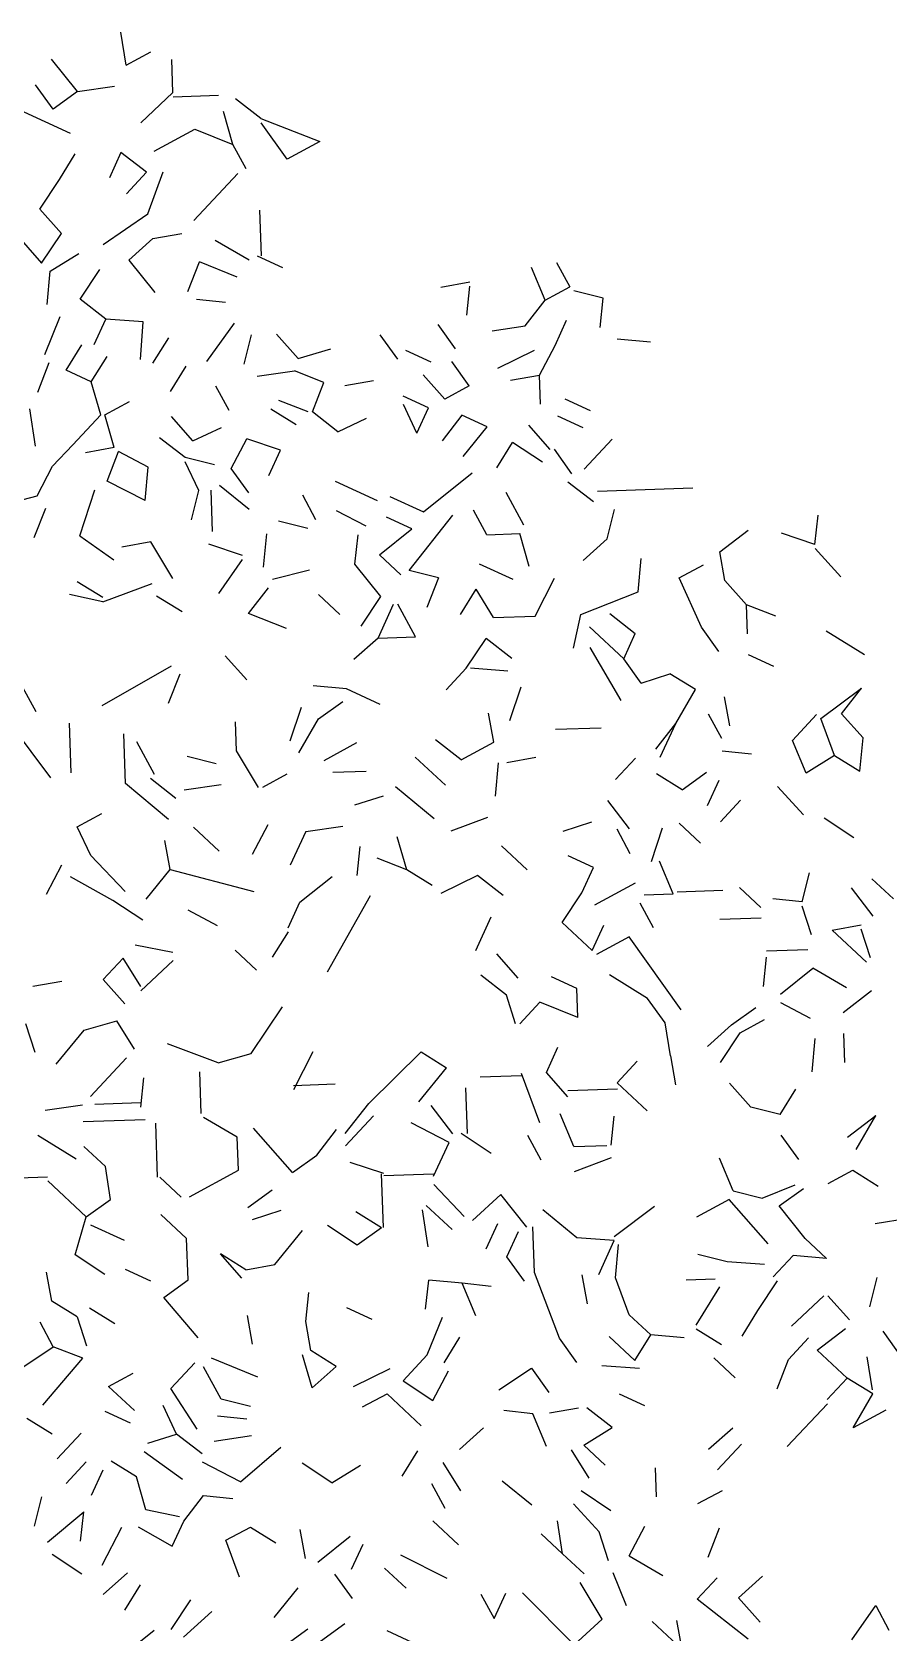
# Model space of a CAD drawing. Header units: inches. Extents: x -241 to -33, y 8 to 217.
# Drawn here: x -132.2 to -90.9, y 140.3 to 217.5 of the extents above; entities that cross this region are included whole.
import ezdxf

# ---------------------------------------------------------------- set-up
doc = ezdxf.new("R2010")
doc.units = ezdxf.units.IN
doc.header["$MEASUREMENT"] = 0
doc.layers.add('cben.net', color=7, linetype='Continuous')

# ---------------------------------------------------------------- blocks, each defined once
blk = doc.blocks.new('A$C18E60CC8')
at = {"layer": 'cben.net', "color": 3, "linetype": 'Continuous'}
for p, q in [((112.817, 207.761), (112.56, 209.352)), ((112.817, 207.761), (112.56, 209.352)), ((112.817, 207.761), (113.994, 208.4)), ((110.458, 206.479), (109.206, 208.039)), ((115.062, 206.435), (115.007, 208.035)), ((115.062, 206.435), (115.007, 208.035)), ((115.062, 206.435), (115.007, 208.035)), ((109.286, 205.638), (108.446, 206.812)), ((110.458, 206.479), (112.249, 206.739)), ((110.458, 206.479), (109.286, 205.638)), ((115.062, 206.435), (113.509, 204.981)), ((115.069, 206.235), (117.268, 206.31)), ((115.069, 206.235), (117.268, 206.31)), ((119.306, 205.177), (118.074, 206.136)), ((110.127, 204.468), (107.686, 205.585)), ((117.947, 203.932), (117.495, 205.518)), ((117.947, 203.932), (117.495, 205.518)), ((119.306, 205.177), (122.146, 204.073)), ((119.306, 205.177), (122.146, 204.073)), ((114.157, 203.604), (116.122, 204.67)), ((116.122, 204.67), (117.947, 203.932)), ((120.573, 203.22), (119.313, 204.977)), ((120.573, 203.22), (119.313, 204.977)), ((118.588, 202.753), (117.947, 203.932)), ((118.588, 202.753), (117.947, 203.932)), ((122.146, 204.073), (120.573, 203.22)), ((109.6, 202.247), (110.359, 203.476)), ((112.557, 203.549), (112, 202.328)), ((112.557, 203.549), (112, 202.328)), ((113.791, 202.592), (112.557, 203.549)), ((113.791, 202.592), (112.557, 203.549)), ((113.791, 202.592), (112.557, 203.549)), ((113.791, 202.592), (112.557, 203.549)), ((108.649, 200.815), (109.6, 202.247)), ((108.649, 200.815), (109.6, 202.247)), ((108.649, 200.815), (109.6, 202.247)), ((112.824, 201.557), (113.791, 202.592)), ((113.859, 200.59), (114.591, 202.617)), ((113.859, 200.59), (114.591, 202.617)), ((116.071, 200.266), (118.196, 202.538)), ((116.071, 200.266), (118.196, 202.538)), ((109.688, 199.649), (108.649, 200.815)), ((111.707, 199.118), (113.859, 200.59)), ((111.707, 199.118), (113.859, 200.59)), ((119.33, 198.574), (119.257, 200.773)), ((119.33, 198.574), (119.257, 200.773)), ((106.864, 200.354), (108.735, 198.217)), ((106.864, 200.354), (108.735, 198.217)), ((106.864, 200.354), (108.735, 198.217)), ((108.735, 198.217), (109.688, 199.649)), ((112.932, 198.358), (114.099, 199.398)), ((114.099, 199.398), (115.49, 199.645)), ((114.099, 199.398), (115.49, 199.645)), ((118.737, 198.354), (117.103, 199.301)), ((109.149, 197.829), (110.522, 198.677)), ((112.932, 198.358), (114.186, 196.8)), ((115.787, 196.855), (116.338, 198.274)), ((118.163, 197.536), (116.338, 198.274)), ((118.163, 197.536), (116.338, 198.274)), ((119.13, 198.569), (120.35, 198.008)), ((119.13, 198.569), (120.35, 198.008)), ((133.55, 198.254), (134.189, 197.076)), ((133.55, 198.254), (134.189, 197.076)), ((109.003, 196.225), (109.149, 197.829)), ((110.596, 196.479), (111.548, 197.911)), ((110.596, 196.479), (111.548, 197.911)), ((133.01, 196.436), (132.356, 198.014)), ((133.01, 196.436), (132.356, 198.014)), ((127.985, 197.065), (129.379, 197.313)), ((129.232, 195.707), (129.384, 197.113)), ((133.01, 196.436), (134.189, 197.076)), ((135.807, 196.529), (134.396, 196.882)), ((111.828, 195.52), (110.596, 196.479)), ((111.828, 195.52), (110.596, 196.479)), ((117.605, 196.315), (116.199, 196.469)), ((132.05, 195.203), (133.01, 196.436)), ((135.656, 195.123), (135.807, 196.529)), ((135.656, 195.123), (135.807, 196.529)), ((135.656, 195.123), (135.807, 196.529)), ((135.656, 195.123), (135.807, 196.529)), ((108.885, 193.819), (109.623, 195.646)), ((111.268, 194.299), (111.828, 195.52)), ((111.268, 194.299), (111.828, 195.52)), ((111.268, 194.299), (111.828, 195.52)), ((113.633, 195.381), (111.828, 195.52)), ((113.496, 193.574), (113.633, 195.381)), ((113.496, 193.574), (113.633, 195.381)), ((116.7, 193.482), (118.039, 195.33)), ((116.7, 193.482), (118.039, 195.33)), ((116.7, 193.482), (118.039, 195.33)), ((116.7, 193.482), (118.039, 195.33)), ((116.7, 193.482), (118.039, 195.33)), ((128.687, 194.086), (127.846, 195.26)), ((130.459, 194.947), (132.05, 195.203)), ((133.484, 194.249), (134.042, 195.471)), ((133.484, 194.249), (134.042, 195.471)), ((114.102, 193.394), (114.862, 194.623)), ((118.506, 193.345), (118.857, 194.756)), ((121.099, 193.63), (120.057, 194.799)), ((125.901, 193.594), (125.061, 194.766)), ((138.082, 194.405), (136.476, 194.551)), ((138.082, 194.405), (136.476, 194.551)), ((109.911, 193.054), (110.671, 194.279)), ((111.13, 192.493), (111.888, 193.722)), ((111.13, 192.493), (111.888, 193.722)), ((121.099, 193.63), (122.682, 194.086)), ((121.099, 193.63), (122.682, 194.086)), ((121.099, 193.63), (122.682, 194.086)), ((127.507, 193.449), (126.288, 194.006)), ((127.507, 193.449), (126.288, 194.006)), ((130.719, 193.156), (132.49, 194.017)), ((132.731, 192.825), (133.484, 194.249)), ((132.731, 192.825), (133.484, 194.249)), ((108.545, 192.008), (109.098, 193.425)), ((108.545, 192.008), (109.098, 193.425)), ((111.13, 192.493), (109.911, 193.054)), ((114.95, 192.025), (115.706, 193.25)), ((114.95, 192.025), (115.706, 193.25)), ((114.95, 192.025), (115.706, 193.25)), ((114.95, 192.025), (115.706, 193.25)), ((114.95, 192.025), (115.706, 193.25)), ((119.125, 192.764), (120.917, 193.026)), ((119.125, 192.764), (120.917, 193.026)), ((119.125, 192.764), (120.917, 193.026)), ((122.338, 192.473), (120.917, 193.026)), ((128.167, 191.669), (127.126, 192.834)), ((128.167, 191.669), (127.126, 192.834)), ((128.167, 191.669), (127.126, 192.834)), ((129.348, 192.308), (128.507, 193.482)), ((111.584, 190.908), (111.13, 192.493)), ((117.781, 191.116), (117.14, 192.297)), ((117.781, 191.116), (117.14, 192.297)), ((121.785, 191.052), (122.338, 192.473)), ((121.785, 191.052), (122.338, 192.473)), ((124.737, 192.554), (123.344, 192.307)), ((129.348, 192.308), (128.167, 191.669)), ((131.338, 192.578), (132.731, 192.825)), ((132.779, 191.424), (132.731, 192.825)), ((132.779, 191.424), (132.731, 192.825)), ((111.784, 190.915), (112.963, 191.556)), ((121.586, 191.047), (120.165, 191.6)), ((121.586, 191.047), (120.165, 191.6)), ((127.383, 191.243), (126.161, 191.801)), ((126.823, 190.023), (126.176, 191.4)), ((135.19, 191.105), (133.971, 191.664)), ((108.433, 189.402), (108.173, 191.193)), ((108.433, 189.402), (108.173, 191.193)), ((110.231, 189.463), (111.584, 190.908)), ((112.236, 189.331), (111.784, 190.915)), ((112.236, 189.331), (111.784, 190.915)), ((116.03, 189.659), (114.99, 190.823)), ((116.03, 189.659), (114.99, 190.823)), ((121.005, 190.428), (119.78, 191.184)), ((123.019, 190.095), (121.785, 191.052)), ((123.019, 190.095), (124.396, 190.741)), ((123.019, 190.095), (124.396, 190.741)), ((123.019, 190.095), (124.396, 190.741)), ((126.823, 190.023), (127.383, 191.243)), ((128.994, 190.897), (128.035, 189.662)), ((128.994, 190.897), (128.035, 189.662)), ((130.214, 190.336), (128.994, 190.897)), ((133.599, 190.853), (134.819, 190.292)), ((133.599, 190.853), (134.819, 190.292)), ((115.655, 188.846), (114.423, 189.803)), ((115.655, 188.846), (114.423, 189.803)), ((116.03, 189.659), (117.407, 190.305)), ((116.03, 189.659), (117.407, 190.305)), ((117.876, 188.318), (118.629, 189.747)), ((120.245, 189.199), (118.629, 189.747)), ((129.062, 188.899), (130.214, 190.336)), ((129.062, 188.899), (130.214, 190.336)), ((129.062, 188.899), (130.214, 190.336)), ((133.253, 189.24), (132.213, 190.404)), ((133.253, 189.24), (132.213, 190.404)), ((133.253, 189.24), (132.213, 190.404)), ((133.253, 189.24), (132.213, 190.404)), ((133.253, 189.24), (132.213, 190.404)), ((109.266, 188.43), (110.231, 189.463)), ((112.236, 189.331), (110.847, 189.082)), ((112.236, 189.331), (110.847, 189.082)), ((111.892, 187.718), (112.445, 189.137)), ((113.87, 188.386), (112.445, 189.137)), ((119.689, 187.982), (120.245, 189.199)), ((130.681, 188.351), (131.44, 189.578)), ((130.681, 188.351), (131.44, 189.578)), ((132.874, 188.626), (131.44, 189.578)), ((132.874, 188.626), (131.44, 189.578)), ((134.291, 188.073), (133.453, 189.247)), ((134.291, 188.073), (133.453, 189.247)), ((134.886, 188.295), (136.238, 189.739)), ((134.886, 188.295), (136.238, 189.739)), ((134.886, 188.295), (136.238, 189.739)), ((108.514, 187.002), (109.266, 188.43)), ((113.725, 186.779), (113.87, 188.386)), ((113.725, 186.779), (113.87, 188.386)), ((117.068, 188.494), (115.655, 188.846)), ((117.068, 188.494), (115.655, 188.846)), ((116.31, 187.266), (115.662, 188.646)), ((116.31, 187.266), (115.662, 188.646)), ((116.31, 187.266), (115.662, 188.646)), ((118.716, 187.147), (117.876, 188.318)), ((118.716, 187.147), (117.876, 188.318)), ((118.716, 187.147), (117.876, 188.318)), ((113.725, 186.779), (111.892, 187.718)), ((118.742, 186.348), (117.303, 187.5)), ((124.933, 186.757), (122.899, 187.689)), ((124.933, 186.757), (122.899, 187.689)), ((127.15, 186.233), (129.489, 188.112)), ((135.339, 186.709), (134.106, 187.667)), ((106.729, 186.542), (108.514, 187.002)), ((110.579, 185.072), (111.306, 187.297)), ((110.579, 185.072), (111.306, 187.297)), ((115.957, 185.854), (116.31, 187.266)), ((115.957, 185.854), (116.31, 187.266)), ((115.957, 185.854), (116.31, 187.266)), ((116.977, 185.288), (116.911, 187.286)), ((121.959, 185.856), (121.322, 187.035)), ((121.959, 185.856), (121.322, 187.035)), ((121.959, 185.856), (121.322, 187.035)), ((121.959, 185.856), (121.322, 187.035)), ((121.959, 185.856), (121.322, 187.035)), ((125.524, 186.978), (127.15, 186.233)), ((131.975, 185.594), (131.122, 187.167)), ((140.12, 187.37), (135.524, 187.214)), ((140.12, 187.37), (135.524, 187.214)), ((140.12, 187.37), (135.524, 187.214)), ((108.382, 184.997), (108.935, 186.418)), ((108.382, 184.997), (108.935, 186.418)), ((108.382, 184.997), (108.935, 186.418)), ((108.382, 184.997), (108.935, 186.418)), ((124.373, 185.537), (122.946, 186.29)), ((124.373, 185.537), (122.946, 186.29)), ((126.577, 185.413), (125.358, 185.971)), ((126.577, 185.413), (125.358, 185.971)), ((126.577, 185.413), (125.358, 185.971)), ((126.445, 183.406), (128.557, 186.079)), ((126.445, 183.406), (128.557, 186.079)), ((126.445, 183.406), (128.557, 186.079)), ((126.445, 183.406), (128.557, 186.079)), ((126.445, 183.406), (128.557, 186.079)), ((126.445, 183.406), (128.557, 186.079)), ((130.19, 185.132), (129.549, 186.313)), ((136, 184.929), (136.353, 186.341)), ((146.014, 184.667), (146.168, 186.074)), ((119.436, 183.571), (119.583, 185.176)), ((120.161, 185.795), (121.575, 185.444)), ((123.832, 183.719), (123.988, 185.123)), ((123.832, 183.719), (123.988, 185.123)), ((125.021, 184.158), (126.577, 185.413)), ((125.021, 184.158), (126.577, 185.413)), ((125.021, 184.158), (126.577, 185.413)), ((130.19, 185.132), (131.788, 185.187)), ((132.242, 183.602), (131.788, 185.187)), ((141.423, 184.312), (142.789, 185.359)), ((141.423, 184.312), (142.789, 185.359)), ((141.423, 184.312), (142.789, 185.359)), ((146.014, 184.667), (144.395, 185.213)), ((110.579, 185.072), (112.22, 183.928)), ((110.579, 185.072), (112.22, 183.928)), ((113.992, 184.786), (112.601, 184.539)), ((113.992, 184.786), (112.601, 184.539)), ((115.052, 183.021), (113.992, 184.786)), ((118.416, 184.136), (116.797, 184.68)), ((118.416, 184.136), (116.797, 184.68)), ((134.835, 183.891), (136, 184.929)), ((147.268, 183.109), (146.021, 184.468)), ((147.268, 183.109), (146.021, 184.468)), ((117.279, 182.296), (118.423, 183.935)), ((117.279, 182.296), (118.423, 183.935)), ((125.089, 182.159), (123.832, 183.719)), ((126.053, 183.193), (125.021, 184.158)), ((131.464, 182.975), (129.836, 183.721)), ((131.464, 182.975), (129.836, 183.721)), ((131.464, 182.975), (129.836, 183.721)), ((131.464, 182.975), (129.836, 183.721)), ((137.487, 182.379), (137.633, 183.984)), ((139.466, 183.047), (140.643, 183.686)), ((141.671, 182.919), (141.423, 184.312)), ((141.671, 182.919), (141.423, 184.312)), ((141.671, 182.919), (141.423, 184.312)), ((141.671, 182.919), (141.423, 184.312)), ((111.68, 182.108), (110.455, 182.866)), ((119.857, 182.983), (121.642, 183.444)), ((119.857, 182.983), (121.642, 183.444)), ((127.859, 183.054), (126.445, 183.406)), ((127.859, 183.054), (127.306, 181.633)), ((127.859, 183.054), (127.306, 181.633)), ((132.523, 181.21), (133.462, 183.043)), ((140.546, 180.681), (139.466, 183.047)), ((140.546, 180.681), (139.466, 183.047)), ((140.546, 180.681), (139.466, 183.047)), ((142.712, 181.754), (141.671, 182.919)), ((111.687, 181.906), (110.076, 182.254)), ((111.687, 181.906), (110.076, 182.254)), ((111.687, 181.906), (114.06, 182.787)), ((114.28, 182.195), (115.507, 181.437)), ((114.28, 182.195), (115.507, 181.437)), ((118.711, 181.344), (119.67, 182.578)), ((123.115, 181.293), (122.082, 182.258)), ((124.136, 180.727), (125.089, 182.159)), ((128.919, 181.289), (129.677, 182.514)), ((130.525, 181.143), (129.677, 182.514)), ((130.525, 181.143), (129.677, 182.514)), ((134.724, 181.285), (137.487, 182.379)), ((120.536, 180.606), (118.711, 181.344)), ((124.953, 180.154), (125.7, 181.782)), ((126.753, 180.214), (125.901, 181.787)), ((134.376, 179.672), (134.724, 181.285)), ((136.121, 181.333), (137.353, 180.374)), ((136.121, 181.333), (137.353, 180.374)), ((144.13, 181.201), (142.712, 181.754)), ((142.758, 180.355), (142.712, 181.754)), ((130.525, 181.143), (132.523, 181.21)), ((130.525, 181.143), (132.523, 181.21)), ((136.796, 179.152), (135.143, 180.698)), ((141.387, 179.507), (140.546, 180.681)), ((124.953, 180.154), (123.788, 179.116)), ((124.953, 180.154), (126.753, 180.214)), ((124.953, 180.154), (126.753, 180.214)), ((124.953, 180.154), (126.753, 180.214)), ((129.207, 178.696), (130.159, 180.13)), ((131.393, 179.171), (130.159, 180.13)), ((136.796, 179.152), (137.353, 180.374)), ((148.396, 179.344), (146.556, 180.483)), ((148.396, 179.344), (146.556, 180.483)), ((118.619, 178.14), (117.579, 179.304)), ((118.619, 178.14), (117.579, 179.304)), ((136.664, 177.147), (135.176, 179.7)), ((137.637, 177.98), (136.796, 179.152)), ((142.793, 179.355), (144.011, 178.797)), ((142.793, 179.355), (144.011, 178.797)), ((111.656, 176.904), (114.994, 178.817)), ((111.656, 176.904), (114.994, 178.817)), ((114.855, 177.012), (115.408, 178.431)), ((128.24, 177.664), (129.207, 178.696)), ((131.212, 178.564), (129.406, 178.704)), ((131.212, 178.564), (129.406, 178.704)), ((137.637, 177.98), (139.021, 178.427)), ((137.637, 177.98), (139.021, 178.427)), ((140.248, 177.667), (139.021, 178.427)), ((140.248, 177.667), (139.021, 178.427)), ((108.466, 176.594), (107.825, 177.775)), ((123.437, 177.702), (121.831, 177.847)), ((123.437, 177.702), (121.831, 177.847)), ((125.061, 176.955), (123.437, 177.702)), ((131.838, 177.784), (131.292, 176.166)), ((139.303, 176.038), (140.248, 177.667)), ((139.303, 176.038), (140.248, 177.667)), ((146.298, 176.274), (148.25, 177.739)), ((147.292, 176.506), (148.25, 177.739)), ((120.718, 175.208), (121.265, 176.827)), ((122.086, 176.254), (123.256, 177.094)), ((141.907, 175.922), (141.66, 177.316)), ((141.907, 175.922), (141.66, 177.316)), ((109.173, 173.417), (107.285, 175.955)), ((110.165, 173.652), (110.085, 176.05)), ((110.165, 173.652), (110.085, 176.05)), ((110.165, 173.652), (110.085, 176.05)), ((118.134, 174.721), (118.087, 176.118)), ((118.134, 174.721), (118.087, 176.118)), ((121.139, 174.622), (122.086, 176.254)), ((130.529, 175.139), (130.28, 176.53)), ((130.529, 175.139), (130.28, 176.53)), ((138.342, 174.802), (139.303, 176.038)), ((138.342, 174.802), (139.303, 176.038)), ((138.342, 174.802), (139.303, 176.038)), ((138.558, 174.41), (139.303, 176.038)), ((138.558, 174.41), (139.303, 176.038)), ((138.558, 174.41), (139.303, 176.038)), ((141.528, 175.311), (140.887, 176.49)), ((141.528, 175.311), (140.887, 176.49)), ((141.528, 175.311), (140.887, 176.49)), ((144.933, 175.225), (146.091, 176.466)), ((146.959, 174.494), (146.298, 176.274)), ((146.959, 174.494), (146.298, 176.274)), ((148.332, 175.34), (147.292, 176.506)), ((112.784, 173.139), (112.703, 175.538)), ((114.17, 173.586), (113.317, 175.159)), ((122.351, 174.261), (123.924, 175.117)), ((128.956, 174.285), (127.722, 175.245)), ((128.956, 174.285), (130.529, 175.139)), ((135.707, 175.814), (133.51, 175.741)), ((135.707, 175.814), (133.51, 175.741)), ((145.587, 173.648), (144.933, 175.225)), ((148.184, 173.736), (148.332, 175.34)), ((148.184, 173.736), (148.332, 175.34)), ((148.184, 173.736), (148.332, 175.34)), ((148.184, 173.736), (148.332, 175.34)), ((148.184, 173.736), (148.332, 175.34)), ((117.155, 174.088), (115.743, 174.441)), ((119.194, 172.956), (118.134, 174.721)), ((119.194, 172.956), (118.134, 174.721)), ((128.196, 173.06), (126.749, 174.412)), ((131.16, 174.161), (132.554, 174.408)), ((131.16, 174.161), (132.554, 174.408)), ((136.392, 173.337), (137.357, 174.37)), ((142.954, 174.558), (141.548, 174.71)), ((146.959, 174.494), (145.587, 173.648)), ((146.959, 174.494), (145.587, 173.648)), ((146.959, 174.494), (148.184, 173.736)), ((146.959, 174.494), (148.184, 173.736)), ((119.394, 172.963), (120.573, 173.604)), ((119.394, 172.963), (120.573, 173.604)), ((119.394, 172.963), (120.573, 173.604)), ((124.373, 173.732), (122.772, 173.677)), ((124.373, 173.732), (122.772, 173.677)), ((130.616, 172.54), (130.761, 174.146)), ((130.616, 172.54), (130.761, 174.146)), ((139.611, 172.844), (138.382, 173.604)), ((139.611, 172.844), (138.382, 173.604)), ((139.611, 172.844), (140.782, 173.685)), ((139.611, 172.844), (140.782, 173.685)), ((114.846, 171.407), (112.784, 173.139)), ((114.846, 171.407), (112.784, 173.139)), ((115.21, 172.419), (113.978, 173.381)), ((115.598, 172.835), (117.389, 173.095)), ((115.598, 172.835), (117.389, 173.095)), ((127.65, 171.44), (125.797, 172.98)), ((127.65, 171.44), (125.797, 172.98)), ((140.836, 172.086), (141.396, 173.304)), ((140.836, 172.086), (141.396, 173.304)), ((145.453, 171.641), (144.207, 173)), ((123.825, 172.112), (125.211, 172.559)), ((137.073, 170.958), (136.025, 172.324)), ((141.464, 171.306), (142.429, 172.339)), ((110.455, 171.059), (111.632, 171.7)), ((128.47, 170.867), (130.248, 171.528)), ((128.47, 170.867), (130.248, 171.528)), ((133.874, 170.85), (135.26, 171.297)), ((140.497, 170.273), (139.464, 171.238)), ((140.497, 170.273), (139.464, 171.238)), ((140.497, 170.273), (139.464, 171.238)), ((147.892, 170.522), (146.459, 171.475)), ((111.099, 169.68), (110.455, 171.059)), ((111.099, 169.68), (110.455, 171.059)), ((116.058, 171.048), (117.296, 169.889)), ((116.058, 171.048), (117.296, 169.889)), ((116.058, 171.048), (117.296, 169.889)), ((118.903, 169.744), (119.654, 171.171)), ((121.467, 170.83), (120.721, 169.206)), ((121.467, 170.83), (120.721, 169.206)), ((121.467, 170.83), (120.721, 169.206)), ((121.467, 170.83), (123.259, 171.092)), ((126.334, 168.994), (125.878, 170.579)), ((137.113, 169.759), (136.472, 170.938)), ((138.126, 169.393), (138.671, 171.011)), ((138.126, 169.393), (138.671, 171.011)), ((138.126, 169.393), (138.671, 171.011)), ((138.126, 169.393), (138.671, 171.011)), ((138.126, 169.393), (138.671, 171.011)), ((138.126, 169.393), (138.671, 171.011)), ((114.926, 169.01), (114.677, 170.402)), ((114.926, 169.01), (114.677, 170.402)), ((123.94, 168.713), (124.092, 170.118)), ((123.94, 168.713), (124.092, 170.118)), ((132.136, 168.99), (130.897, 170.149)), ((132.136, 168.99), (130.897, 170.149)), ((108.962, 167.807), (109.715, 169.233)), ((112.76, 167.935), (111.099, 169.68)), ((112.76, 167.935), (111.099, 169.68)), ((112.76, 167.935), (111.099, 169.68)), ((112.76, 167.935), (111.099, 169.68)), ((113.773, 167.569), (114.926, 169.01)), ((114.926, 169.01), (118.964, 167.944)), ((126.334, 168.994), (124.913, 169.547)), ((126.334, 168.994), (124.913, 169.547)), ((126.334, 168.994), (124.913, 169.547)), ((127.559, 168.235), (126.334, 168.994)), ((135.335, 169.098), (134.114, 169.658)), ((134.775, 167.88), (135.335, 169.098)), ((134.775, 167.88), (135.335, 169.098)), ((139.178, 167.827), (138.525, 169.406)), ((112.174, 167.516), (110.134, 168.647)), ((121.183, 167.421), (122.739, 168.673)), ((121.183, 167.421), (122.739, 168.673)), ((129.743, 168.71), (127.971, 167.849)), ((129.743, 168.71), (127.971, 167.849)), ((130.977, 167.75), (129.743, 168.71)), ((130.977, 167.75), (129.743, 168.71)), ((135.396, 167.3), (137.36, 168.365)), ((145.395, 167.437), (145.748, 168.849)), ((145.395, 167.437), (145.748, 168.849)), ((149.793, 167.585), (148.76, 168.552)), ((113.606, 166.564), (112.174, 167.516)), ((113.606, 166.564), (112.174, 167.516)), ((120.623, 166.199), (121.183, 167.421)), ((120.623, 166.199), (121.183, 167.421)), ((124.574, 167.734), (122.496, 164.063)), ((124.574, 167.734), (122.496, 164.063)), ((133.823, 166.447), (134.775, 167.88)), ((133.823, 166.447), (134.775, 167.88)), ((137.78, 167.78), (139.178, 167.827)), ((137.78, 167.78), (139.178, 167.827)), ((139.374, 167.933), (141.575, 168.008)), ((143.405, 167.168), (142.37, 168.137)), ((143.405, 167.168), (142.37, 168.137)), ((143.405, 167.168), (142.37, 168.137)), ((145.395, 167.437), (143.989, 167.589)), ((148.821, 166.752), (147.773, 168.116)), ((117.219, 166.284), (115.792, 167.036)), ((129.664, 165.104), (130.411, 166.73)), ((129.664, 165.104), (130.411, 166.73)), ((129.664, 165.104), (130.411, 166.73)), ((129.664, 165.104), (130.411, 166.73)), ((129.664, 165.104), (130.411, 166.73)), ((129.664, 165.104), (130.411, 166.73)), ((138.234, 166.196), (137.593, 167.373)), ((138.234, 166.196), (137.593, 167.373)), ((138.234, 166.196), (137.593, 167.373)), ((141.422, 166.602), (143.421, 166.67)), ((141.422, 166.602), (143.421, 166.67)), ((145.851, 165.851), (145.402, 167.236)), ((145.851, 165.851), (145.402, 167.236)), ((119.87, 164.775), (120.63, 166)), ((119.87, 164.775), (120.63, 166)), ((135.269, 165.093), (133.823, 166.447)), ((135.269, 165.093), (133.823, 166.447)), ((135.269, 165.093), (133.823, 166.447)), ((135.269, 165.093), (133.823, 166.447)), ((135.269, 165.093), (133.823, 166.447)), ((135.269, 165.093), (135.828, 166.313)), ((135.269, 165.093), (135.828, 166.313)), ((135.269, 165.093), (135.828, 166.313)), ((146.843, 166.084), (148.235, 166.331)), ((146.843, 166.084), (148.235, 166.331)), ((148.495, 164.539), (146.843, 166.084)), ((148.495, 164.539), (146.843, 166.084)), ((148.689, 164.745), (148.24, 166.132)), ((148.689, 164.745), (148.24, 166.132)), ((148.689, 164.745), (148.24, 166.132)), ((148.689, 164.745), (148.24, 166.132)), ((115.062, 165.011), (113.249, 165.352)), ((119.092, 164.147), (118.059, 165.114)), ((137.049, 165.754), (135.476, 164.901)), ((137.049, 165.754), (135.476, 164.901)), ((138.726, 163.409), (137.049, 165.754)), ((143.674, 165.079), (145.673, 165.146)), ((111.703, 163.698), (112.668, 164.731)), ((111.703, 163.698), (112.668, 164.731)), ((111.703, 163.698), (112.668, 164.731)), ((113.516, 163.358), (112.668, 164.731)), ((113.516, 163.358), (112.668, 164.731)), ((113.522, 163.158), (115.074, 164.612)), ((113.522, 163.158), (115.074, 164.612)), ((113.522, 163.158), (115.074, 164.612)), ((131.711, 163.773), (130.671, 164.938)), ((131.711, 163.773), (130.671, 164.938)), ((131.711, 163.773), (130.671, 164.938)), ((143.533, 163.372), (143.685, 164.778)), ((143.533, 163.372), (143.685, 164.778)), ((143.533, 163.372), (143.685, 164.778)), ((108.311, 163.381), (109.704, 163.63)), ((112.744, 162.532), (111.703, 163.698)), ((131.14, 162.953), (129.904, 163.912)), ((131.14, 162.953), (129.904, 163.912)), ((134.531, 163.268), (133.31, 163.826)), ((137.948, 162.783), (136.108, 163.922)), ((144.346, 162.999), (145.904, 164.253)), ((144.346, 162.999), (145.904, 164.253)), ((147.535, 163.306), (145.904, 164.253)), ((147.535, 163.306), (145.904, 164.253)), ((147.535, 163.306), (145.904, 164.253)), ((131.585, 161.567), (131.14, 162.953)), ((131.585, 161.567), (131.14, 162.953)), ((134.579, 161.869), (134.531, 163.268)), ((134.579, 161.869), (134.531, 163.268)), ((134.579, 161.869), (134.531, 163.268)), ((138.788, 161.611), (137.948, 162.783)), ((139.567, 162.237), (138.726, 163.409)), ((139.567, 162.237), (138.726, 163.409)), ((148.742, 163.149), (147.376, 162.1)), ((148.742, 163.149), (147.376, 162.1)), ((148.742, 163.149), (147.376, 162.1)), ((148.742, 163.149), (147.376, 162.1)), ((148.742, 163.149), (147.376, 162.1)), ((148.742, 163.149), (147.376, 162.1)), ((148.742, 163.149), (147.376, 162.1)), ((148.742, 163.149), (147.376, 162.1)), ((118.828, 160.135), (120.353, 162.389)), ((131.785, 161.572), (132.751, 162.609)), ((131.785, 161.572), (132.751, 162.609)), ((134.579, 161.869), (132.751, 162.609)), ((134.579, 161.869), (132.751, 162.609)), ((141.993, 161.519), (143.165, 162.358)), ((141.993, 161.519), (143.165, 162.358)), ((144.359, 162.599), (145.783, 161.847)), ((144.359, 162.599), (145.783, 161.847)), ((144.359, 162.599), (145.783, 161.847)), ((108.419, 160.184), (107.972, 161.569)), ((109.438, 159.619), (110.784, 161.265)), ((109.438, 159.619), (110.784, 161.265)), ((110.784, 161.265), (112.368, 161.719)), ((110.784, 161.265), (112.368, 161.719)), ((113.216, 160.347), (112.368, 161.719)), ((113.216, 160.347), (112.368, 161.719)), ((139.043, 160.018), (138.788, 161.611)), ((140.828, 160.479), (141.993, 161.519)), ((142.407, 161.133), (143.586, 161.772)), ((142.407, 161.133), (143.586, 161.772)), ((142.407, 161.133), (143.586, 161.772)), ((142.407, 161.133), (143.586, 161.772)), ((117.241, 159.683), (114.809, 160.6)), ((117.241, 159.683), (114.809, 160.6)), ((133.066, 159.216), (133.625, 160.435)), ((141.454, 159.699), (142.407, 161.133)), ((141.454, 159.699), (142.407, 161.133)), ((145.871, 159.247), (146.019, 160.854)), ((145.871, 159.247), (146.019, 160.854)), ((145.871, 159.247), (146.019, 160.854)), ((145.871, 159.247), (146.019, 160.854)), ((147.458, 159.703), (147.411, 161.1)), ((147.458, 159.703), (147.411, 161.1)), ((147.458, 159.703), (147.411, 161.1)), ((147.458, 159.703), (147.411, 161.1)), ((111.092, 158.073), (112.83, 159.933)), ((111.092, 158.073), (112.83, 159.933)), ((117.241, 159.683), (118.828, 160.135)), ((120.886, 158.405), (121.826, 160.236)), ((124.512, 157.725), (127.029, 160.212)), ((124.512, 157.725), (127.029, 160.212)), ((127.029, 160.212), (128.254, 159.454)), ((127.029, 160.212), (128.254, 159.454)), ((136.485, 158.73), (137.45, 159.763)), ((139.043, 160.018), (139.29, 158.626)), ((139.043, 160.018), (139.29, 158.626)), ((139.043, 160.018), (139.29, 158.626)), ((139.043, 160.018), (139.29, 158.626)), ((139.043, 160.018), (139.29, 158.626)), ((139.043, 160.018), (139.29, 158.626)), ((139.043, 160.018), (139.29, 158.626)), ((113.513, 157.555), (113.665, 158.961)), ((113.513, 157.555), (113.665, 158.961)), ((116.422, 157.253), (116.354, 159.25)), ((116.422, 157.253), (116.354, 159.25)), ((126.91, 157.806), (128.254, 159.454)), ((129.871, 159.007), (131.869, 159.075)), ((129.871, 159.007), (131.869, 159.075)), ((129.871, 159.007), (131.869, 159.075)), ((132.746, 156.804), (131.865, 159.175)), ((132.746, 156.804), (131.865, 159.175)), ((134.106, 158.049), (133.066, 159.216)), ((120.879, 158.604), (122.878, 158.672)), ((120.879, 158.604), (122.878, 158.672)), ((129.263, 156.286), (129.188, 158.485)), ((134.095, 158.35), (136.496, 158.43)), ((134.095, 158.35), (136.496, 158.43)), ((134.095, 158.35), (136.496, 158.43)), ((136.485, 158.73), (137.93, 157.379)), ((136.485, 158.73), (137.93, 157.379)), ((142.928, 157.549), (141.888, 158.714)), ((142.928, 157.549), (141.888, 158.714)), ((142.928, 157.549), (141.888, 158.714)), ((144.342, 157.196), (145.098, 158.421)), ((108.913, 157.401), (110.706, 157.661)), ((113.505, 157.755), (111.306, 157.681)), ((113.505, 157.755), (111.306, 157.681)), ((123.36, 156.286), (124.512, 157.725)), ((128.564, 156.262), (127.516, 157.628)), ((144.342, 157.196), (142.928, 157.549)), ((110.731, 156.861), (113.732, 156.962)), ((114.326, 154.18), (114.238, 156.779)), ((114.326, 154.18), (114.238, 156.779)), ((118.163, 156.112), (116.53, 157.057)), ((118.163, 156.112), (116.53, 157.057)), ((118.163, 156.112), (116.53, 157.057)), ((123.38, 155.687), (124.731, 157.134)), ((128.375, 155.856), (126.544, 156.793)), ((128.375, 155.856), (126.544, 156.793)), ((128.375, 155.856), (126.544, 156.793)), ((128.375, 155.856), (126.544, 156.793)), ((128.375, 155.856), (126.544, 156.793)), ((128.375, 155.856), (126.544, 156.793)), ((128.375, 155.856), (126.544, 156.793)), ((134.387, 155.66), (133.733, 157.238)), ((136.185, 155.72), (136.339, 157.125)), ((147.579, 156.105), (148.945, 157.15)), ((148, 155.517), (148.945, 157.15)), ((148, 155.517), (148.945, 157.15)), ((110.394, 155.048), (108.554, 156.187)), ((110.394, 155.048), (108.554, 156.187)), ((110.394, 155.048), (108.554, 156.187)), ((118.217, 154.512), (118.163, 156.112)), ((118.217, 154.512), (118.163, 156.112)), ((118.217, 154.512), (118.163, 156.112)), ((120.822, 154.4), (118.949, 156.537)), ((121.994, 155.24), (122.952, 156.473)), ((121.994, 155.24), (122.952, 156.473)), ((127.63, 154.23), (128.375, 155.856)), ((127.63, 154.23), (128.375, 155.856)), ((130.397, 155.323), (128.963, 156.277)), ((130.397, 155.323), (128.963, 156.277)), ((130.397, 155.323), (128.963, 156.277)), ((132.808, 155.004), (132.169, 156.183)), ((132.808, 155.004), (132.169, 156.183)), ((144.375, 156.196), (145.214, 155.024)), ((111.808, 154.695), (110.773, 155.662)), ((120.822, 154.4), (121.994, 155.24)), ((120.822, 154.4), (121.994, 155.24)), ((134.387, 155.66), (135.985, 155.713)), ((134.387, 155.66), (135.985, 155.713)), ((134.427, 154.459), (136.205, 155.12)), ((134.427, 154.459), (136.205, 155.12)), ((142.064, 153.516), (141.411, 155.096)), ((142.064, 153.516), (141.411, 155.096)), ((112.061, 153.104), (111.808, 154.695)), ((115.858, 153.232), (118.217, 154.512)), ((125.226, 154.349), (123.607, 154.894)), ((125.226, 154.349), (123.607, 154.894)), ((125.213, 151.747), (125.125, 154.345)), ((125.213, 151.747), (125.125, 154.345)), ((125.213, 151.747), (125.125, 154.345)), ((125.213, 151.747), (125.125, 154.345)), ((125.213, 151.747), (125.125, 154.345)), ((125.213, 151.747), (125.125, 154.345)), ((127.626, 154.33), (125.229, 154.248)), ((127.626, 154.33), (125.229, 154.248)), ((146.655, 153.871), (147.832, 154.512)), ((147.832, 154.512), (149.061, 153.752)), ((147.832, 154.512), (149.061, 153.752)), ((107.622, 154.155), (109.021, 154.202)), ((110.887, 152.263), (109.028, 154.003)), ((115.459, 153.219), (114.426, 154.184)), ((115.459, 153.219), (114.426, 154.184)), ((115.459, 153.219), (114.426, 154.184)), ((118.676, 152.726), (119.85, 153.567)), ((129.099, 152.278), (127.645, 153.831)), ((142.064, 153.516), (143.476, 153.164)), ((142.064, 153.516), (143.476, 153.164)), ((142.064, 153.516), (143.476, 153.164)), ((142.064, 153.516), (143.476, 153.164)), ((143.476, 153.164), (145.054, 153.818)), ((143.476, 153.164), (145.054, 153.818)), ((143.476, 153.164), (145.054, 153.818)), ((144.289, 152.791), (145.463, 153.631)), ((144.289, 152.791), (145.463, 153.631)), ((110.887, 152.263), (112.061, 153.104)), ((110.887, 152.263), (112.061, 153.104)), ((110.887, 152.263), (112.061, 153.104)), ((128.518, 151.657), (127.278, 152.818)), ((129.505, 152.091), (130.864, 153.338)), ((129.505, 152.091), (130.864, 153.338)), ((129.505, 152.091), (130.864, 153.338)), ((132.116, 151.778), (130.864, 153.338)), ((136.335, 151.322), (138.285, 152.789)), ((141.877, 153.111), (140.306, 152.258)), ((141.877, 153.111), (140.306, 152.258)), ((143.751, 150.972), (141.877, 153.111)), ((145.543, 151.232), (144.289, 152.791)), ((145.543, 151.232), (144.289, 152.791)), ((145.543, 151.232), (144.289, 152.791)), ((110.35, 150.445), (110.887, 152.263)), ((110.35, 150.445), (110.887, 152.263)), ((115.726, 151.225), (114.487, 152.386)), ((115.726, 151.225), (114.487, 152.386)), ((118.896, 152.133), (120.282, 152.582)), ((125.114, 151.743), (123.887, 152.503)), ((125.114, 151.743), (123.887, 152.503)), ((125.114, 151.743), (123.887, 152.503)), ((125.114, 151.743), (123.887, 152.503)), ((127.086, 152.611), (127.346, 150.818)), ((127.086, 152.611), (127.346, 150.818)), ((127.086, 152.611), (127.346, 150.818)), ((127.086, 152.611), (127.346, 150.818)), ((127.086, 152.611), (127.346, 150.818)), ((134.535, 151.262), (132.889, 152.606)), ((134.535, 151.262), (132.889, 152.606)), ((134.535, 151.262), (132.889, 152.606)), ((134.535, 151.262), (132.889, 152.606)), ((148.92, 151.946), (150.513, 152.201)), ((148.92, 151.946), (150.513, 152.201)), ((112.727, 151.124), (111.103, 151.87)), ((115.794, 149.227), (115.726, 151.225)), ((119.971, 149.969), (121.315, 151.615)), ((119.971, 149.969), (121.315, 151.615)), ((119.971, 149.969), (121.315, 151.615)), ((123.94, 150.905), (122.509, 151.855)), ((123.94, 150.905), (122.509, 151.855)), ((125.114, 151.743), (123.94, 150.905)), ((130.712, 151.934), (130.151, 150.712)), ((130.712, 151.934), (130.151, 150.712)), ((131.164, 150.346), (131.724, 151.566)), ((132.49, 149.592), (132.416, 151.789)), ((136.34, 151.122), (134.535, 151.262)), ((136.34, 151.122), (134.535, 151.262)), ((146.576, 150.267), (145.543, 151.232)), ((146.576, 150.267), (145.543, 151.232)), ((146.576, 150.267), (145.543, 151.232)), ((111.782, 149.493), (110.35, 150.445)), ((111.782, 149.493), (110.35, 150.445)), ((118.577, 149.722), (117.352, 150.482)), ((118.577, 149.722), (117.352, 150.482)), ((118.577, 149.722), (117.352, 150.482)), ((118.392, 149.315), (117.352, 150.482)), ((135.595, 149.496), (136.34, 151.122)), ((135.595, 149.496), (136.34, 151.122)), ((136.401, 149.323), (136.547, 150.928)), ((141.779, 150.104), (140.367, 150.458)), ((141.779, 150.104), (140.367, 150.458)), ((144.005, 149.379), (144.97, 150.412)), ((146.576, 150.267), (144.97, 150.412)), ((113.994, 149.167), (112.775, 149.725)), ((113.994, 149.167), (112.775, 149.725)), ((118.577, 149.722), (119.971, 149.969)), ((132.004, 149.174), (131.164, 150.346)), ((132.004, 149.174), (131.164, 150.346)), ((132.004, 149.174), (131.164, 150.346)), ((132.004, 149.174), (131.164, 150.346)), ((132.004, 149.174), (131.164, 150.346)), ((143.584, 149.965), (141.779, 150.104)), ((143.584, 149.965), (141.779, 150.104)), ((109.224, 148.204), (108.977, 149.597)), ((109.224, 148.204), (108.977, 149.597)), ((114.622, 148.387), (115.794, 149.227)), ((114.622, 148.387), (115.794, 149.227)), ((114.622, 148.387), (115.794, 149.227)), ((114.622, 148.387), (115.794, 149.227)), ((127.247, 147.814), (127.401, 149.22)), ((129.007, 149.072), (127.401, 149.22)), ((129.007, 149.072), (127.401, 149.22)), ((129.007, 149.072), (127.401, 149.22)), ((130.411, 148.92), (129.007, 149.072)), ((129.661, 147.495), (129.007, 149.072)), ((133.698, 146.429), (132.49, 149.592)), ((133.698, 146.429), (132.49, 149.592)), ((135.044, 148.076), (134.795, 149.469)), ((135.044, 148.076), (134.795, 149.469)), ((135.044, 148.076), (134.795, 149.469)), ((135.044, 148.076), (134.795, 149.469)), ((135.044, 148.076), (134.795, 149.469)), ((135.044, 148.076), (134.795, 149.469)), ((137.062, 147.543), (136.401, 149.323)), ((139.807, 149.236), (141.207, 149.284)), ((139.807, 149.236), (141.207, 149.284)), ((140.281, 147.054), (141.42, 148.892)), ((143.258, 147.753), (144.21, 149.187)), ((148.656, 147.935), (149.008, 149.348)), ((110.451, 147.446), (109.224, 148.204)), ((110.451, 147.446), (109.224, 148.204)), ((110.451, 147.446), (109.224, 148.204)), ((110.451, 147.446), (109.224, 148.204)), ((110.451, 147.446), (109.224, 148.204)), ((110.451, 147.446), (109.224, 148.204)), ((116.287, 146.442), (114.622, 148.387)), ((116.287, 146.442), (114.622, 148.387)), ((116.287, 146.442), (114.622, 148.387)), ((116.287, 146.442), (114.622, 148.387)), ((121.465, 147.219), (121.617, 148.623)), ((121.465, 147.219), (121.617, 148.623)), ((144.886, 147.008), (146.437, 148.46)), ((147.676, 147.303), (146.636, 148.467)), ((147.676, 147.303), (146.636, 148.467)), ((147.676, 147.303), (146.636, 148.467)), ((147.676, 147.303), (146.636, 148.467)), ((147.676, 147.303), (146.636, 148.467)), ((110.451, 147.446), (110.898, 146.061)), ((112.264, 147.107), (111.035, 147.867)), ((118.9, 146.129), (118.652, 147.523)), ((124.664, 147.327), (123.442, 147.883)), ((127.322, 145.615), (128.06, 147.44)), ((138.096, 146.578), (137.062, 147.543)), ((138.096, 146.578), (137.062, 147.543)), ((138.096, 146.578), (137.062, 147.543)), ((142.5, 146.526), (143.258, 147.753)), ((109.297, 146.006), (108.658, 147.186)), ((121.71, 145.825), (121.465, 147.219)), ((121.71, 145.825), (121.465, 147.219)), ((137.336, 145.353), (138.096, 146.578)), ((137.336, 145.353), (138.096, 146.578)), ((137.336, 145.353), (138.096, 146.578)), ((137.336, 145.353), (138.096, 146.578)), ((137.336, 145.353), (138.096, 146.578)), ((139.702, 146.433), (138.096, 146.578)), ((139.702, 146.433), (138.096, 146.578)), ((141.515, 146.094), (140.288, 146.854)), ((141.515, 146.094), (140.288, 146.854)), ((146.124, 145.849), (147.491, 146.895)), ((150.557, 144.998), (149.297, 146.757)), ((150.557, 144.998), (149.297, 146.757)), ((150.557, 144.998), (149.297, 146.757)), ((107.734, 144.954), (109.297, 146.006)), ((110.718, 145.453), (109.297, 146.006)), ((110.718, 145.453), (109.297, 146.006)), ((110.718, 145.453), (109.297, 146.006)), ((110.718, 145.453), (109.297, 146.006)), ((110.718, 145.453), (109.297, 146.006)), ((122.939, 145.065), (121.71, 145.825)), ((122.939, 145.065), (121.71, 145.825)), ((128.135, 145.241), (128.895, 146.468)), ((128.135, 145.241), (128.895, 146.468)), ((134.539, 145.258), (133.698, 146.429)), ((134.539, 145.258), (133.698, 146.429)), ((137.336, 145.353), (136.097, 146.51)), ((137.336, 145.353), (136.097, 146.51)), ((137.336, 145.353), (136.097, 146.51)), ((137.336, 145.353), (136.097, 146.51)), ((137.336, 145.353), (136.097, 146.51)), ((144.739, 145.402), (145.706, 146.435)), ((144.739, 145.402), (145.706, 146.435)), ((147.572, 144.498), (146.124, 145.849)), ((147.572, 144.498), (146.124, 145.849)), ((147.572, 144.498), (146.124, 145.849)), ((108.794, 143.188), (110.718, 145.453)), ((114.97, 143.996), (116.127, 145.237)), ((114.97, 143.996), (116.127, 145.237)), ((117.387, 143.478), (116.536, 145.049)), ((117.387, 143.478), (116.536, 145.049)), ((119.152, 144.538), (116.92, 145.463)), ((119.152, 144.538), (116.92, 145.463)), ((119.152, 144.538), (116.92, 145.463)), ((119.152, 144.538), (116.92, 145.463)), ((119.152, 144.538), (116.92, 145.463)), ((121.771, 144.025), (121.318, 145.613)), ((121.771, 144.025), (121.318, 145.613)), ((121.771, 144.025), (121.318, 145.613)), ((121.771, 144.025), (121.318, 145.613)), ((121.771, 144.025), (121.318, 145.613)), ((121.771, 144.025), (121.318, 145.613)), ((121.771, 144.025), (121.318, 145.613)), ((121.771, 144.025), (121.318, 145.613)), ((121.771, 144.025), (121.318, 145.613)), ((122.939, 145.065), (121.771, 144.025)), ((122.939, 145.065), (121.771, 144.025)), ((126.161, 144.373), (127.322, 145.615)), ((126.161, 144.373), (127.322, 145.615)), ((137.549, 144.959), (135.743, 145.098)), ((137.549, 144.959), (135.743, 145.098)), ((137.549, 144.959), (135.743, 145.098)), ((137.549, 144.959), (135.743, 145.098)), ((142.169, 144.516), (141.134, 145.481)), ((142.169, 144.516), (141.134, 145.481)), ((142.169, 144.516), (141.134, 145.481)), ((144.186, 143.983), (144.739, 145.402)), ((144.186, 143.983), (144.739, 145.402)), ((144.186, 143.983), (144.739, 145.402)), ((144.186, 143.983), (144.739, 145.402)), ((144.186, 143.983), (144.739, 145.402)), ((148.792, 143.937), (148.537, 145.53)), ((148.792, 143.937), (148.537, 145.53)), ((148.792, 143.937), (148.537, 145.53)), ((111.964, 144.095), (113.145, 144.736)), ((111.964, 144.095), (113.145, 144.736)), ((123.772, 144.093), (125.544, 144.954)), ((126.161, 144.373), (127.595, 143.423)), ((126.161, 144.373), (127.595, 143.423)), ((126.161, 144.373), (127.595, 143.423)), ((127.595, 143.423), (128.348, 144.849)), ((130.781, 143.93), (132.345, 144.985)), ((130.781, 143.93), (132.345, 144.985)), ((130.781, 143.93), (132.345, 144.985)), ((132.345, 144.985), (133.185, 143.811)), ((132.345, 144.985), (133.185, 143.811)), ((132.345, 144.985), (133.185, 143.811)), ((146.607, 143.463), (147.572, 144.498)), ((146.607, 143.463), (147.572, 144.498)), ((146.607, 143.463), (147.572, 144.498)), ((146.607, 143.463), (147.572, 144.498)), ((146.607, 143.463), (147.572, 144.498)), ((146.607, 143.463), (147.572, 144.498)), ((146.607, 143.463), (147.572, 144.498)), ((146.607, 143.463), (147.572, 144.498)), ((146.607, 143.463), (147.572, 144.498)), ((148.797, 143.738), (147.572, 144.498)), ((148.797, 143.738), (147.572, 144.498)), ((148.797, 143.738), (147.572, 144.498)), ((113.205, 142.936), (111.964, 144.095)), ((113.205, 142.936), (111.964, 144.095)), ((116.235, 142.039), (114.97, 143.996)), ((116.235, 142.039), (114.97, 143.996)), ((116.235, 142.039), (114.97, 143.996)), ((116.235, 142.039), (114.97, 143.996)), ((116.235, 142.039), (114.97, 143.996)), ((116.235, 142.039), (114.97, 143.996)), ((118.801, 143.124), (117.387, 143.478)), ((118.801, 143.124), (117.387, 143.478)), ((118.801, 143.124), (117.387, 143.478)), ((124.204, 143.108), (125.385, 143.749)), ((124.204, 143.108), (125.385, 143.749)), ((127.037, 142.203), (125.385, 143.749)), ((137.811, 143.167), (136.591, 143.725)), ((147.852, 142.106), (148.797, 143.738)), ((113.024, 142.33), (111.804, 142.888)), ((115.243, 141.804), (114.597, 143.183)), ((115.243, 141.804), (114.597, 143.183)), ((132.42, 142.784), (131.014, 142.936)), ((133.074, 141.205), (132.42, 142.784)), ((133.074, 141.205), (132.42, 142.784)), ((134.612, 143.058), (133.218, 142.811)), ((136.245, 142.114), (135.011, 143.071)), ((144.681, 141.198), (146.613, 143.264)), ((144.681, 141.198), (146.613, 143.264)), ((149.425, 142.96), (147.852, 142.106)), ((149.425, 142.96), (147.852, 142.106)), ((109.241, 141.802), (108.014, 142.56)), ((118.621, 142.518), (117.215, 142.672)), ((128.875, 141.063), (130.042, 142.104)), ((128.875, 141.063), (130.042, 142.104)), ((128.875, 141.063), (130.042, 142.104)), ((134.872, 141.266), (136.245, 142.114)), ((134.872, 141.266), (136.245, 142.114)), ((140.883, 141.07), (142.048, 142.11)), ((109.481, 140.61), (110.64, 141.85)), ((113.857, 141.357), (115.243, 141.804)), ((113.857, 141.357), (115.243, 141.804)), ((113.857, 141.357), (115.243, 141.804)), ((116.475, 140.847), (115.243, 141.804)), ((116.475, 140.847), (115.243, 141.804)), ((116.475, 140.847), (115.243, 141.804)), ((117.056, 141.465), (118.848, 141.727)), ((117.056, 141.465), (118.848, 141.727)), ((118.323, 139.506), (120.269, 141.174)), ((118.323, 139.506), (120.269, 141.174)), ((135.906, 140.301), (134.872, 141.266)), ((141.315, 140.083), (142.476, 141.323)), ((141.315, 140.083), (142.476, 141.323)), ((109.922, 139.424), (110.887, 140.457)), ((109.922, 139.424), (110.887, 140.457)), ((109.922, 139.424), (110.887, 140.457)), ((109.922, 139.424), (110.887, 140.457)), ((109.922, 139.424), (110.887, 140.457)), ((109.922, 139.424), (110.887, 140.457)), ((113.313, 139.737), (112.086, 140.497)), ((115.518, 139.612), (113.672, 140.951)), ((115.518, 139.612), (113.672, 140.951)), ((115.518, 139.612), (113.672, 140.951)), ((115.518, 139.612), (113.672, 140.951)), ((118.323, 139.506), (116.49, 140.446)), ((118.323, 139.506), (116.49, 140.446)), ((118.323, 139.506), (116.49, 140.446)), ((118.323, 139.506), (116.49, 140.446)), ((122.726, 139.457), (121.295, 140.407)), ((122.726, 139.457), (121.295, 140.407)), ((126.118, 139.77), (126.877, 140.997)), ((126.118, 139.77), (126.877, 140.997)), ((126.118, 139.77), (126.877, 140.997)), ((128.943, 139.065), (128.097, 140.438)), ((135.126, 139.675), (134.279, 141.046)), ((135.126, 139.675), (134.279, 141.046)), ((135.126, 139.675), (134.279, 141.046)), ((111.14, 138.865), (111.7, 140.085)), ((111.14, 138.865), (111.7, 140.085)), ((113.765, 138.153), (113.313, 139.737)), ((122.726, 139.457), (124.1, 140.303)), ((122.726, 139.457), (124.1, 140.303)), ((138.311, 140.182), (138.358, 138.783)), ((138.311, 140.182), (138.358, 138.783)), ((138.311, 140.182), (138.358, 138.783)), ((115.585, 137.613), (116.543, 138.845)), ((115.585, 137.613), (116.543, 138.845)), ((115.585, 137.613), (116.543, 138.845)), ((115.585, 137.613), (116.543, 138.845)), ((116.543, 138.845), (117.951, 138.693)), ((116.543, 138.845), (117.951, 138.693)), ((116.543, 138.845), (117.951, 138.693)), ((127.531, 139.418), (128.17, 138.239)), ((127.531, 139.418), (128.17, 138.239)), ((127.531, 139.418), (128.17, 138.239)), ((127.531, 139.418), (128.17, 138.239)), ((132.369, 138.38), (130.93, 139.534)), ((132.369, 138.38), (130.93, 139.534)), ((132.369, 138.38), (130.93, 139.534)), ((136.181, 138.109), (134.747, 139.061)), ((136.181, 138.109), (134.747, 139.061)), ((140.37, 138.452), (141.552, 139.091)), ((140.37, 138.452), (141.552, 139.091)), ((140.37, 138.452), (141.552, 139.091)), ((108.389, 137.371), (108.741, 138.785)), ((115.378, 137.807), (113.765, 138.153)), ((115.378, 137.807), (113.765, 138.153)), ((135.615, 137.089), (134.366, 138.448)), ((135.615, 137.089), (134.366, 138.448)), ((109.017, 136.591), (110.768, 138.052)), ((110.616, 136.644), (110.768, 138.052)), ((110.616, 136.644), (110.768, 138.052)), ((110.616, 136.644), (110.768, 138.052)), ((111.656, 135.48), (112.593, 137.313)), ((111.656, 135.48), (112.593, 137.313)), ((113.394, 137.34), (115.027, 136.395)), ((115.027, 136.395), (115.585, 137.613)), ((117.618, 136.683), (118.797, 137.322)), ((117.618, 136.683), (118.797, 137.322)), ((118.797, 137.322), (120.024, 136.564)), ((118.797, 137.322), (120.024, 136.564)), ((128.831, 136.459), (127.592, 137.62)), ((128.831, 136.459), (127.592, 137.62)), ((128.831, 136.459), (127.592, 137.62)), ((133.85, 136.031), (133.596, 137.62)), ((133.85, 136.031), (133.596, 137.62)), ((133.85, 136.031), (133.596, 137.62)), ((133.85, 136.031), (133.596, 137.62)), ((137.053, 135.938), (137.805, 137.364)), ((118.279, 134.903), (117.618, 136.683)), ((121.45, 135.811), (121.203, 137.203)), ((122.054, 135.632), (123.615, 136.884)), ((122.054, 135.632), (123.615, 136.884)), ((133.85, 136.031), (132.817, 136.996)), ((136.06, 135.703), (135.615, 137.089)), ((136.06, 135.703), (135.615, 137.089)), ((140.859, 135.866), (141.411, 137.285)), ((140.859, 135.866), (141.411, 137.285)), ((140.859, 135.866), (141.411, 137.285)), ((110.671, 135.046), (109.237, 135.998)), ((110.671, 135.046), (109.237, 135.998)), ((110.671, 135.046), (109.237, 135.998)), ((110.671, 135.046), (109.237, 135.998)), ((110.671, 135.046), (109.237, 135.998)), ((123.668, 135.286), (124.228, 136.503)), ((123.668, 135.286), (124.228, 136.503)), ((123.668, 135.286), (124.228, 136.503)), ((128.286, 134.841), (126.046, 135.967)), ((134.883, 135.062), (133.85, 136.031)), ((137.053, 135.938), (138.686, 134.991)), ((137.053, 135.938), (138.686, 134.991)), ((137.053, 135.938), (138.686, 134.991)), ((111.703, 134.081), (112.868, 135.119)), ((123.715, 133.885), (122.875, 135.059)), ((126.301, 134.374), (125.268, 135.339)), ((126.301, 134.374), (125.268, 135.339)), ((126.301, 134.374), (125.268, 135.339)), ((136.935, 133.533), (136.282, 135.11)), ((113.489, 134.542), (112.729, 133.314)), ((119.945, 132.958), (121.097, 134.398)), ((135.756, 132.892), (134.696, 134.658)), ((135.756, 132.892), (134.696, 134.658)), ((140.327, 133.846), (141.292, 134.879)), ((140.327, 133.846), (141.292, 134.879)), ((140.327, 133.846), (141.292, 134.879)), ((142.324, 133.914), (143.491, 134.954)), ((142.324, 133.914), (143.491, 134.954)), ((115.913, 133.823), (114.961, 132.389)), ((115.913, 133.823), (114.961, 132.389)), ((115.913, 133.823), (114.961, 132.389)), ((129.911, 134.094), (130.552, 132.916)), ((130.552, 132.916), (131.113, 134.136)), ((130.552, 132.916), (131.113, 134.136)), ((134.398, 131.646), (131.911, 134.161)), ((142.793, 131.929), (140.327, 133.846)), ((143.364, 132.748), (142.324, 133.914)), ((143.364, 132.748), (142.324, 133.914)), ((143.364, 132.748), (142.324, 133.914)), ((143.364, 132.748), (142.324, 133.914)), ((143.364, 132.748), (142.324, 133.914)), ((147.795, 131.896), (148.942, 133.537)), ((148.942, 133.537), (149.581, 132.358)), ((148.942, 133.537), (149.581, 132.358)), ((148.942, 133.537), (149.581, 132.358)), ((115.574, 132.01), (116.935, 133.257)), ((122.183, 131.832), (123.356, 132.673)), ((122.183, 131.832), (123.356, 132.673)), ((135.756, 132.892), (134.398, 131.646)), ((135.756, 132.892), (134.398, 131.646)), ((135.756, 132.892), (134.398, 131.646)), ((135.756, 132.892), (134.398, 131.646)), ((139.607, 131.42), (138.162, 132.773)), ((139.607, 131.42), (139.362, 132.814)), ((112.604, 131.109), (114.161, 132.361)), ((112.604, 131.109), (114.161, 132.361)), ((120.392, 131.572), (121.564, 132.413)), ((120.392, 131.572), (121.564, 132.413)), ((125.369, 132.341), (126.588, 131.781)), ((125.369, 132.341), (126.588, 131.781))]:
    blk.add_line(p, q, dxfattribs=at)

msp = doc.modelspace()

# ---------------------------------------------------------------- block references
at = {"layer": 'cben.net'}
msp.add_blockref('A$C18E60CC8', (-240.52, 8.124), dxfattribs=at)

doc.saveas('drawing.dxf')
